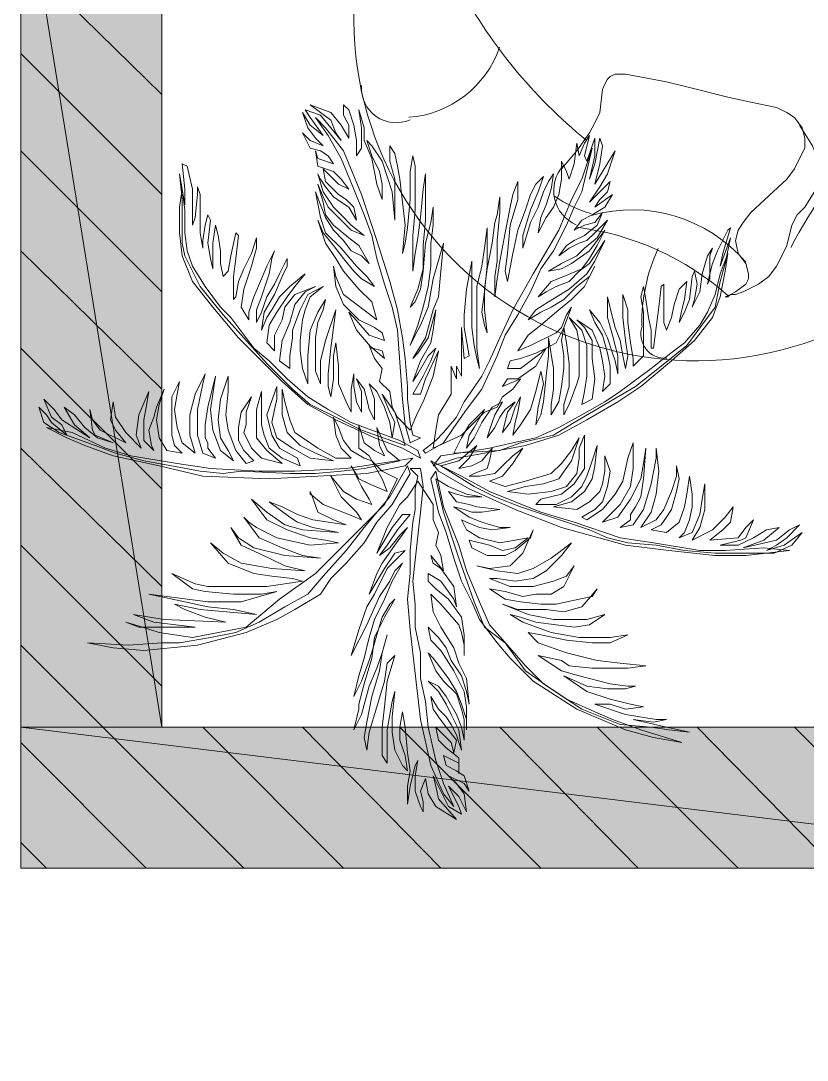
# Model space of a CAD drawing. Header units: inches. Extents: x 23 to 314, y 14 to 225.
# Drawn here: x 51.11 to 66.76, y 80.87 to 101.55 of the extents above; entities that cross this region are included whole.
import ezdxf

# ---------------------------------------------------------------- set-up
doc = ezdxf.new("R2010")
doc.units = ezdxf.units.IN
for name, color, linetype in [('BUYSER', 7, 'Continuous'), ('DIM', 7, 'Continuous'), ('KAHUYQNER', 7, 'Continuous'), ('walls', 7, 'Continuous')]:
    doc.layers.add(name, color=color, linetype=linetype)

msp = doc.modelspace()

# ---------------------------------------------------------------- hatches: boundary and pattern name
at = {"layer": 'BUYSER', "true_color": 0x939598, "transparency": 33554687}
for points in [[(53.913, 87.496), (51.11, 87.496), (51.11, 104.825), (53.913, 104.825)], [(74.046, 84.692), (51.11, 84.692), (51.11, 87.496), (74.046, 87.496)]]:
    msp.add_hatch(color=252, dxfattribs=at).paths.add_polyline_path(points, flags=0)

# ---------------------------------------------------------------- linework, layer by layer
at = {"layer": 'BUYSER', "color": 252, "linetype": 'Continuous', "lineweight": 5, "true_color": 0x939598}
for points in [[(53.913, 87.496), (53.913, 104.825), (51.11, 104.825)], [(53.913, 87.496), (51.11, 87.496), (51.11, 104.825)], [(51.11, 104.825), (53.913, 87.496)], [(74.046, 84.692), (74.046, 87.496), (51.11, 87.496)], [(74.046, 84.692), (51.11, 84.692), (51.11, 87.496)], [(51.11, 87.496), (74.046, 84.692)]]:
    msp.add_lwpolyline(points, dxfattribs=at)
at = {"layer": 'BUYSER', "color": 251, "linetype": 'Continuous', "lineweight": 5, "true_color": 0x636466}
for points in [[(53.913, 100.085), (51.11, 102.837)], [(53.913, 98.097), (51.11, 100.9)], [(53.913, 96.16), (51.11, 98.964)], [(53.913, 94.224), (51.11, 96.976)], [(53.913, 92.236), (51.11, 95.039)], [(53.913, 90.299), (51.11, 93.051)], [(53.913, 88.311), (51.11, 91.115)], [(55.544, 84.692), (51.11, 89.127)], [(57.532, 84.692), (54.729, 87.496)], [(59.469, 84.692), (56.717, 87.496)], [(61.457, 84.692), (58.653, 87.496)], [(63.393, 84.692), (60.641, 87.496)], [(65.381, 84.692), (62.578, 87.496)], [(67.318, 84.692), (64.566, 87.496)], [(69.306, 84.692), (66.502, 87.496)], [(53.607, 84.692), (51.11, 87.19)], [(51.62, 84.692), (51.11, 85.202)]]:
    msp.add_lwpolyline(points, dxfattribs=at)
at = {"layer": 'DIM', "color": 133, "linetype": 'Continuous', "lineweight": 5, "true_color": 0x6ec1dd}
for points in [[(55.289, 87.496), (78.888, 87.496), (78.888, 129.443)], [(55.289, 87.496), (78.888, 87.496)]]:
    msp.add_lwpolyline(points, dxfattribs=at)
at = {"layer": 'KAHUYQNER', "color": 8, "linetype": 'Continuous', "lineweight": 5, "true_color": 0x767676}
for points in [[(61.864, 98.607), (62.17, 98.964), (62.425, 99.32), (62.527, 99.524), (62.629, 99.728), (62.68, 100.187), (62.731, 100.289), (62.782, 100.391), (62.833, 100.442), (62.935, 100.493), (63.139, 100.493), (63.393, 100.442), (63.954, 100.34), (64.362, 100.238), (65.177, 100.034), (65.636, 99.932), (66.146, 99.83), (66.35, 99.728), (66.502, 99.626), (66.655, 99.422), (66.668, 99.371)], [(66.668, 99.371), (66.706, 99.218), (66.706, 99.015), (66.604, 98.811), (66.502, 98.607), (66.35, 98.403), (65.636, 97.74), (65.483, 97.537), (65.381, 97.384), (65.33, 97.18), (65.381, 96.925), (65.534, 96.721), (65.585, 96.517), (65.585, 96.415), (65.534, 96.313), (65.33, 96.16), (65.228, 96.109)], [(65.228, 96.109), (65.33, 96.109), (65.483, 96.16), (65.789, 96.313), (65.993, 96.466), (66.146, 96.67), (66.248, 96.874), (66.35, 97.078), (66.451, 97.486), (66.553, 97.689), (66.706, 97.842), (66.961, 98.25), (67.012, 98.403), (67.012, 98.607), (66.961, 98.811), (66.859, 99.066), (66.668, 99.371)], [(66.668, 99.371), (66.604, 99.473)], [(65.228, 96.109), (65.126, 96.058), (65.177, 96.058), (65.228, 96.109)]]:
    msp.add_lwpolyline(points, dxfattribs=at)
at = {"layer": 'KAHUYQNER', "color": 116, "linetype": 'Continuous', "lineweight": 5, "true_color": 0x136734}
for points in [[(58.067, 95.069), (58.042, 95.09), (58.144, 94.835), (58.297, 94.631), (58.246, 94.376), (58.449, 94.173), (58.5, 93.867), (58.602, 93.663), (58.857, 93.408), (59.01, 93.765), (59.112, 93.969), (59.316, 94.478), (59.418, 94.988), (59.163, 94.427), (59.061, 94.122), (58.908, 94.122), (59.112, 94.478), (59.265, 94.784), (59.367, 95.039), (59.214, 94.886), (59.01, 94.529), (58.908, 94.376), (59.061, 94.784), (59.265, 95.141), (59.316, 95.396), (59.367, 95.804), (59.214, 95.243), (59.01, 94.937), (58.908, 94.835), (59.163, 95.243), (59.316, 95.804), (59.418, 96.058), (59.469, 96.568), (59.52, 97.129), (59.316, 96.415), (59.214, 95.855), (59.061, 95.498), (58.959, 95.294), (58.857, 95.09), (59.01, 95.498), (59.112, 95.855), (59.214, 96.262), (59.265, 96.67), (59.265, 97.129), (59.316, 97.486), (59.316, 97.842), (59.265, 97.537), (59.163, 97.129), (59.112, 96.568), (59.061, 96.211), (58.959, 95.957), (58.857, 95.855), (59.01, 96.211), (59.112, 96.619), (59.112, 97.078), (59.163, 97.587), (59.163, 97.995), (59.163, 98.097), (59.163, 98.505), (59.112, 98.199), (59.061, 97.638), (59.01, 97.231), (58.959, 96.925), (58.908, 96.568), (58.908, 96.925), (58.908, 97.282), (58.959, 97.791), (58.959, 98.352), (58.959, 98.658), (58.908, 98.862), (58.857, 98.556), (58.857, 97.995), (58.806, 97.435), (58.755, 97.129), (58.704, 96.925), (58.755, 97.486), (58.704, 97.944), (58.653, 98.403), (58.602, 98.658), (58.551, 98.913), (58.449, 99.066), (58.449, 98.76), (58.551, 98.403), (58.551, 97.842), (58.551, 97.587), (58.5, 98.148), (58.398, 98.454), (58.297, 98.76), (58.093, 99.066), (57.991, 99.168), (58.093, 98.862), (58.246, 98.556), (58.297, 98.301), (58.297, 97.995), (58.195, 98.301), (58.093, 98.811), (57.94, 99.168), (57.94, 99.422), (57.838, 99.779), (57.889, 99.422), (57.889, 99.015), (57.787, 98.862), (57.787, 99.168), (57.736, 99.473), (57.634, 99.779), (57.532, 99.881), (57.532, 99.677), (57.634, 99.473), (57.634, 99.218), (57.481, 99.473), (57.277, 99.728), (56.869, 99.881), (57.277, 99.575), (57.379, 99.32), (57.481, 99.168), (57.073, 99.677), (56.767, 99.779), (56.869, 99.626), (57.124, 99.269), (56.869, 99.473), (56.717, 99.728), (56.818, 99.422), (56.971, 99.218), (57.124, 99.066), (56.869, 99.168), (56.717, 99.32), (56.869, 99.015), (57.073, 98.964), (57.226, 98.862), (57.328, 98.709), (57.022, 98.811), (56.971, 98.964), (57.022, 98.658), (57.328, 98.556), (57.481, 98.403), (57.634, 98.199), (57.43, 98.301), (57.277, 98.454), (57.124, 98.607), (57.175, 98.352), (57.43, 98.097), (57.583, 97.995), (57.736, 97.842), (57.787, 97.587), (57.634, 97.842), (57.481, 97.944), (57.328, 98.046), (57.175, 98.25), (57.073, 98.403), (57.022, 98.505), (57.124, 98.148), (57.328, 97.842), (57.481, 97.689), (57.685, 97.486), (57.94, 97.282), (57.685, 97.384), (57.532, 97.537), (57.226, 97.842), (57.124, 98.046), (57.022, 98.301), (57.124, 97.944), (57.175, 97.689), (57.328, 97.486), (57.634, 97.231), (57.838, 97.078), (58.042, 96.721), (57.889, 96.874), (57.685, 96.976), (57.532, 97.18), (57.328, 97.384), (57.175, 97.638), (57.073, 97.893), (56.971, 98.148), (57.073, 97.638), (57.175, 97.333), (57.481, 97.027), (57.787, 96.67), (57.991, 96.466), (58.144, 96.262), (57.889, 96.415), (57.736, 96.568), (57.532, 96.823), (57.328, 97.078), (57.124, 97.333), (57.022, 97.587), (57.175, 97.129), (57.379, 96.823), (57.532, 96.568), (57.838, 96.211), (58.093, 95.957), (58.195, 95.6), (57.991, 95.753), (57.532, 96.109), (57.481, 96.211), (57.379, 96.466), (57.328, 96.67), (57.379, 96.262), (57.532, 95.906), (57.838, 95.6), (58.144, 95.447), (58.297, 95.345), (58.347, 95.192), (58.042, 95.294), (57.736, 95.651), (57.634, 95.753), (57.787, 95.396), (58.067, 95.069)], [(60.361, 96.415), (60.386, 96.619), (60.488, 97.129), (60.539, 97.537), (60.59, 97.689), (60.641, 98.046), (60.641, 97.74), (60.59, 97.18), (60.59, 96.772), (60.539, 96.466), (60.539, 96.058), (60.59, 96.415), (60.641, 96.772), (60.743, 97.333), (60.845, 97.842), (60.896, 98.097), (60.998, 98.352), (60.998, 97.995), (60.845, 97.486), (60.794, 96.925), (60.743, 96.568), (60.794, 96.364), (60.896, 96.925), (60.998, 97.384), (61.151, 97.791), (61.253, 98.097), (61.355, 98.301), (61.508, 98.454), (61.406, 98.148), (61.253, 97.791), (61.1, 97.282), (61.1, 97.027), (61.253, 97.537), (61.406, 97.842), (61.508, 98.148), (61.609, 98.352), (61.711, 98.505), (61.66, 98.199), (61.559, 97.893), (61.457, 97.638), (61.406, 97.333), (61.559, 97.638), (61.711, 97.842), (61.813, 98.097), (61.864, 98.403), (61.864, 98.76), (61.966, 98.556), (62.017, 98.403), (62.119, 98.709), (62.17, 99.117), (62.221, 98.862), (62.323, 99.117), (62.425, 99.269), (62.323, 98.862), (62.374, 98.76), (62.527, 99.218), (62.527, 98.862), (62.425, 98.403), (62.527, 98.709), (62.629, 99.218), (62.68, 99.066), (62.629, 98.709), (62.527, 98.301), (62.935, 98.964), (62.782, 98.505), (62.629, 98.25), (62.425, 97.944), (62.629, 98.148), (62.833, 98.352), (62.782, 98.148), (62.629, 97.995), (62.527, 97.842), (62.884, 98.097), (62.731, 97.842), (62.476, 97.689), (62.272, 97.587), (62.119, 97.384), (62.323, 97.486), (62.527, 97.537), (62.68, 97.74), (62.578, 97.486), (62.323, 97.282), (62.119, 97.18), (61.966, 97.078), (61.813, 96.874), (62.017, 97.027), (62.221, 97.129), (62.374, 97.18), (62.527, 97.333), (62.68, 97.486), (62.782, 97.587), (62.578, 97.231), (62.323, 97.027), (62.17, 96.874), (61.864, 96.721), (61.609, 96.568), (61.864, 96.619), (62.068, 96.721), (62.425, 96.976), (62.578, 97.18), (62.731, 97.384), (62.578, 97.078), (62.425, 96.823), (62.272, 96.619), (61.915, 96.466), (61.66, 96.364), (61.406, 96.058), (61.559, 96.16), (61.762, 96.262), (62.017, 96.364), (62.221, 96.568), (62.425, 96.721), (62.629, 97.027), (62.731, 97.18), (62.527, 96.772), (62.374, 96.517), (62.017, 96.211), (61.609, 95.957), (61.355, 95.804), (61.202, 95.6), (61.457, 95.753), (61.66, 95.855), (61.915, 96.007), (62.17, 96.262), (62.425, 96.466)], [(61.559, 95.039), (61.355, 94.682), (60.998, 94.427), (60.794, 94.427), (60.692, 94.275), (61.049, 94.427), (60.896, 94.224), (60.692, 94.071), (60.59, 93.867), (60.335, 93.765), (60.182, 93.612), (59.877, 93.306), (59.316, 93.051), (59.367, 93.408), (59.418, 93.714), (59.673, 94.122), (59.673, 94.682), (59.775, 94.427), (59.775, 94.682), (59.877, 94.478), (59.877, 94.784), (59.877, 95.039), (59.877, 95.447), (59.928, 94.835), (60.029, 94.886), (59.928, 95.447), (59.928, 95.702), (59.978, 96.211), (60.08, 96.772), (60.08, 96.007), (60.08, 95.447), (60.131, 95.09), (60.182, 94.835), (60.233, 94.631), (60.182, 95.039), (60.182, 95.447), (60.182, 95.855), (60.182, 96.262), (60.284, 96.67), (60.335, 97.027), (60.386, 97.435), (60.386, 97.129), (60.386, 96.67), (60.361, 96.415)], [(64.82, 96.517), (64.871, 96.721), (64.973, 96.976), (65.177, 97.384), (65.228, 97.435), (65.075, 96.925), (65.024, 96.67), (65.228, 97.231), (65.126, 96.721), (65.024, 96.364), (64.922, 95.855), (64.77, 95.651), (64.362, 95.09), (63.852, 94.682), (63.342, 94.275), (62.731, 93.918), (62.119, 93.561), (61.711, 93.306), (61.049, 93.153), (60.641, 93), (59.724, 92.949), (59.877, 93.255), (60.029, 93.51), (60.335, 93.816), (60.131, 93.459), (60.029, 93.306), (59.978, 93.051), (60.131, 93.255), (60.284, 93.561), (60.488, 93.867), (60.692, 93.969), (60.539, 93.714), (60.437, 93.408), (60.386, 93.255), (60.539, 93.459), (60.641, 93.663), (60.743, 93.816), (60.947, 93.969), (60.794, 93.765), (60.692, 93.357), (60.845, 93.561), (60.947, 93.867), (61.049, 94.071), (60.998, 93.765), (60.947, 93.561), (60.896, 93.306), (61.049, 93.51), (61.253, 93.816), (61.355, 94.173), (61.457, 94.58), (61.508, 94.326), (61.406, 93.867), (61.355, 93.51), (61.457, 93.714), (61.508, 93.969), (61.559, 94.478), (61.609, 94.886), (61.609, 95.243), (61.711, 94.631), (61.711, 94.224), (61.66, 93.918), (61.66, 93.714), (61.813, 93.969), (61.864, 94.275), (61.915, 94.631), (61.915, 94.886), (61.864, 95.192), (61.915, 95.447), (61.966, 95.141), (62.017, 94.733), (62.017, 94.275), (61.915, 93.918), (61.915, 93.714), (62.017, 93.918), (62.17, 94.326), (62.221, 94.478), (62.221, 94.886), (62.221, 95.141), (62.17, 95.396), (62.017, 95.651), (62.272, 95.396), (62.374, 95.09), (62.374, 94.682), (62.374, 94.478), (62.323, 94.173), (62.272, 93.918), (62.476, 94.02), (62.527, 94.427), (62.476, 94.835), (62.476, 95.192), (62.323, 95.447), (62.17, 95.6), (62.476, 95.396), (62.629, 95.039), (62.68, 94.784), (62.731, 94.478), (62.68, 94.173), (62.833, 94.326), (62.833, 94.682), (62.782, 94.937), (62.68, 95.294), (62.527, 95.549), (62.425, 95.804), (62.629, 95.549), (62.782, 95.243), (62.884, 94.937), (62.935, 94.784), (62.986, 94.529), (62.986, 94.886), (62.884, 95.294), (62.782, 95.651), (62.782, 95.855), (62.782, 96.058), (62.884, 95.651), (62.935, 95.447), (63.037, 95.192), (63.088, 94.886), (63.139, 94.631), (63.189, 94.886), (63.139, 95.192), (63.088, 95.651), (63.088, 95.957), (63.088, 96.109), (63.189, 95.804), (63.189, 95.549), (63.24, 95.141), (63.291, 94.835), (63.291, 94.682), (63.495, 94.886), (63.495, 95.294), (63.495, 95.753), (63.444, 96.058), (63.495, 96.262), (63.546, 96.007), (63.597, 95.651), (63.648, 95.396), (63.648, 95.039), (63.699, 95.039), (63.75, 95.447), (63.801, 95.855), (63.852, 96.262), (63.903, 96.313), (63.903, 95.855), (63.903, 95.549), (63.954, 95.396), (64.056, 95.651), (64.107, 95.906), (64.209, 96.211), (64.362, 96.364), (64.311, 96.007), (64.26, 95.804), (64.209, 95.549), (64.311, 95.753), (64.413, 96.007), (64.464, 96.466), (64.515, 96.568), (64.566, 96.313), (64.515, 96.007), (64.464, 95.855), (64.617, 96.16), (64.668, 96.517), (64.77, 96.874), (64.871, 97.027), (64.82, 96.874), (64.82, 96.517)], [(62.425, 96.466), (62.527, 96.67)], [(60.361, 96.415), (60.335, 96.16)], [(60.335, 96.16), (60.335, 96.211), (60.361, 96.415)], [(62.425, 96.466), (62.323, 96.262), (62.068, 96.007), (61.813, 95.804), (61.457, 95.498), (61.202, 95.294), (60.998, 94.988), (61.253, 95.09), (61.762, 95.345), (61.864, 95.447), (61.966, 95.702), (62.068, 95.855), (61.915, 95.447), (61.762, 95.141), (61.559, 95.039)], [(64.82, 96.517), (64.82, 96.415), (64.77, 96.313), (64.82, 96.517)], [(60.335, 96.16), (60.284, 95.753), (60.335, 95.498), (60.386, 95.345), (60.335, 95.804), (60.335, 96.16)], [(58.067, 95.069), (58.093, 95.039), (58.107, 95.035)], [(58.107, 95.035), (58.067, 95.069)], [(58.107, 95.035), (58.297, 94.988), (58.347, 94.835), (58.107, 95.035)], [(61.559, 95.039), (61.355, 94.937), (61.049, 94.835), (60.845, 94.784), (60.794, 94.631), (61.049, 94.631), (61.457, 94.937), (61.559, 95.039)], [(53.531, 89.484), (53.862, 89.382), (54.525, 89.28), (55.595, 89.484), (56.258, 90.044), (56.971, 90.554), (57.583, 91.165), (57.94, 91.522), (58.347, 91.93), (58.602, 92.44), (58.297, 92.593), (58.093, 92.796), (58.297, 92.44), (58.398, 92.185), (58.042, 92.338), (57.838, 92.44), (57.685, 92.695), (57.889, 92.287), (58.042, 92.032), (58.093, 91.93), (57.787, 92.032), (57.532, 92.185), (57.277, 92.491), (57.481, 92.083), (57.787, 91.777), (57.889, 91.624), (57.634, 91.726), (57.124, 91.93), (56.897, 92.112)], [(59.928, 89.127), (59.928, 89.331), (59.877, 89.687), (59.622, 90.044), (59.367, 90.248), (59.214, 90.401), (59.214, 90.554), (59.469, 90.401), (59.724, 90.044), (59.775, 89.891), (59.724, 90.299), (59.469, 90.656), (59.316, 90.758), (59.265, 90.911), (59.52, 90.605), (59.469, 90.911), (59.367, 91.115), (59.418, 91.369), (59.316, 91.624), (59.316, 91.93), (59.214, 92.083), (59.01, 92.389), (58.806, 92.083), (58.653, 91.93), (58.398, 91.471), (58.195, 90.962), (58.5, 91.471), (58.704, 91.726), (58.857, 91.726), (58.602, 91.42), (58.398, 91.115), (58.246, 90.911), (58.449, 91.064), (58.653, 91.318), (58.806, 91.471), (58.551, 91.115), (58.297, 90.758), (58.195, 90.554), (58.042, 90.146), (58.347, 90.656), (58.551, 90.962), (58.755, 91.013), (58.398, 90.656), (58.144, 90.146), (57.991, 89.891), (57.838, 89.433), (57.685, 88.923), (57.991, 89.534), (58.246, 90.095), (58.449, 90.401), (58.551, 90.605), (58.704, 90.758), (58.5, 90.401), (58.347, 90.044), (58.144, 89.636), (58.042, 89.28), (57.94, 88.872), (57.838, 88.515), (57.736, 88.107), (57.889, 88.413), (58.042, 88.821), (58.118, 89.076)], [(62.441, 90.088), (62.272, 89.891), (61.915, 89.789), (61.559, 89.84), (60.998, 89.84), (60.692, 89.942), (61.202, 89.738), (61.711, 89.636), (62.119, 89.636), (62.374, 89.636), (62.731, 89.738), (62.425, 89.534), (62.119, 89.484), (61.762, 89.534), (61.355, 89.585), (61.049, 89.687), (60.845, 89.738), (61.1, 89.585), (61.66, 89.382), (62.221, 89.28), (62.68, 89.28), (62.833, 89.28), (63.189, 89.331), (62.833, 89.178), (62.476, 89.178), (61.966, 89.229), (61.457, 89.331), (61.202, 89.382), (61.406, 89.178), (61.966, 88.974), (62.578, 88.821), (63.037, 88.77), (63.546, 88.719), (63.189, 88.668), (62.782, 88.668), (62.476, 88.668), (62.017, 88.719), (61.864, 88.821), (61.406, 88.923), (61.864, 88.617), (62.221, 88.515), (62.833, 88.362), (63.189, 88.311), (63.342, 88.311), (63.139, 88.26), (62.782, 88.26), (62.374, 88.311), (61.915, 88.515), (62.374, 88.209), (62.833, 88.056), (63.24, 87.954), (63.495, 87.903), (63.139, 87.853), (62.833, 87.954), (62.527, 87.954), (63.139, 87.751), (63.75, 87.649), (63.954, 87.649), (63.699, 87.598), (63.291, 87.649), (63.954, 87.496), (64.413, 87.394), (64.005, 87.445), (63.648, 87.496), (63.037, 87.547), (62.272, 87.853), (61.66, 88.26), (61.151, 88.617), (60.743, 89.178), (60.335, 89.484), (60.131, 89.993), (59.826, 90.86), (59.52, 91.777), (59.367, 92.44), (59.622, 92.287), (59.978, 92.134), (60.284, 92.083), (59.978, 92.083), (59.775, 92.134), (59.622, 92.185), (59.775, 91.981), (60.029, 91.93), (60.182, 91.879), (60.641, 91.828), (60.284, 91.777), (60.08, 91.777), (59.928, 91.828), (59.724, 91.879), (60.029, 91.675), (60.284, 91.573), (60.641, 91.471), (60.845, 91.471), (60.488, 91.42), (60.233, 91.471), (59.978, 91.573), (59.877, 91.624), (59.978, 91.42), (60.233, 91.267), (60.641, 91.165), (60.947, 91.216), (61.202, 91.267), (60.947, 91.064), (60.692, 91.013), (60.437, 91.115), (60.029, 91.216), (60.08, 91.064), (60.386, 90.911), (60.743, 90.911), (60.947, 91.013), (61.226, 91.245)], [(56.897, 92.112), (57.022, 91.777), (57.328, 91.624), (57.583, 91.522), (56.92, 91.624), (56.615, 91.726), (56.309, 91.879), (56.054, 91.981), (56.462, 91.675), (56.615, 91.573), (56.92, 91.471), (57.43, 91.369), (56.717, 91.42), (56.36, 91.522), (56.003, 91.777), (55.697, 92.032), (56.003, 91.624), (56.411, 91.42), (56.869, 91.267), (57.175, 91.216), (57.43, 91.165), (56.869, 91.115), (56.207, 91.267), (55.799, 91.471), (55.646, 91.573), (55.544, 91.675), (55.85, 91.267), (56.309, 91.064), (56.717, 90.911), (57.073, 90.86), (56.36, 90.911), (55.748, 91.064), (55.442, 91.267), (55.289, 91.471), (55.493, 91.115), (56.054, 90.86), (56.36, 90.707), (56.767, 90.605), (56.105, 90.656), (55.493, 90.758), (55.136, 90.962), (54.882, 91.165), (55.238, 90.758), (55.748, 90.554), (56.105, 90.503), (56.513, 90.452), (56.717, 90.401), (56.003, 90.299), (55.493, 90.299), (54.831, 90.299), (54.576, 90.35), (54.117, 90.554), (54.525, 90.248), (54.78, 90.197), (55.34, 90.146), (55.901, 90.146), (56.207, 90.197), (55.493, 89.993), (54.831, 89.993), (53.658, 90.146), (54.372, 89.993), (54.831, 89.891), (55.34, 89.84), (55.799, 89.738), (54.678, 89.84), (54.168, 89.942), (54.372, 89.84), (54.78, 89.687), (55.187, 89.585), (53.964, 89.636), (53.353, 89.738), (53.76, 89.585), (54.576, 89.484), (53.531, 89.484)], [(56.897, 92.112), (56.869, 92.134), (56.869, 92.185), (56.897, 92.112)], [(61.226, 91.245), (61.253, 91.267), (61.304, 91.42), (61.226, 91.245)], [(61.226, 91.245), (61.1, 90.962), (60.845, 90.707), (60.437, 90.656), (60.182, 90.707), (60.59, 90.605), (60.998, 90.554), (61.304, 90.656), (61.66, 90.86), (61.864, 91.013), (62.068, 91.165), (61.864, 90.911), (61.559, 90.605), (61.304, 90.452), (60.947, 90.401), (60.59, 90.452), (60.437, 90.452), (60.845, 90.299), (61.304, 90.299), (61.711, 90.401), (61.966, 90.503), (62.119, 90.707), (61.915, 90.299), (61.66, 90.146), (61.355, 90.146), (61.1, 90.095), (60.743, 90.197), (60.437, 90.248), (60.743, 90.044), (61.049, 89.993), (61.457, 89.942), (61.762, 89.942), (62.221, 90.044), (62.441, 90.088)], [(62.441, 90.088), (62.476, 90.095), (62.578, 90.248), (62.441, 90.088)], [(58.229, 89.45), (58.297, 89.687), (58.449, 89.942), (58.551, 90.044), (58.347, 89.687), (58.229, 89.45)], [(59.978, 87.649), (59.978, 87.903), (59.928, 88.209), (59.724, 88.617), (59.469, 89.025), (59.265, 89.229), (59.214, 89.484), (59.418, 89.28), (59.571, 89.076), (59.673, 88.821), (59.877, 88.515), (59.978, 88.209), (60.029, 87.954), (59.978, 88.464), (59.826, 88.77), (59.724, 89.076), (59.469, 89.484), (59.316, 89.789), (59.265, 90.146), (59.469, 89.942), (59.826, 89.534), (59.877, 89.382), (59.928, 89.127)], [(53.531, 89.484), (53.455, 89.484), (53.2, 89.585), (53.531, 89.484)], [(58.118, 89.076), (58.195, 89.331), (58.229, 89.45)], [(58.229, 89.45), (58.144, 89.28), (58.118, 89.076)], [(58.297, 88.974), (58.398, 89.331)], [(58.118, 89.076), (58.093, 88.872), (57.94, 88.362), (57.838, 87.954), (57.838, 87.853), (57.736, 87.445), (57.889, 87.751), (58.042, 88.311), (58.195, 88.668), (58.297, 88.974)], [(58.297, 88.974), (58.246, 88.617), (58.093, 88.107), (57.991, 87.598), (57.94, 87.292), (57.991, 87.037), (58.042, 87.394), (58.195, 87.903), (58.347, 88.413), (58.398, 88.77), (58.551, 88.923), (58.398, 88.413), (58.347, 87.903), (58.297, 87.496), (58.297, 87.19), (58.297, 86.935), (58.398, 86.782), (58.398, 87.088), (58.398, 87.445), (58.5, 88.005), (58.551, 88.209), (58.5, 87.7), (58.5, 87.394), (58.551, 87.037), (58.704, 86.731), (58.806, 86.629), (58.755, 86.935), (58.653, 87.241), (58.653, 87.496), (58.704, 87.802), (58.755, 87.496), (58.806, 86.986), (58.857, 86.629), (58.806, 86.323), (58.806, 85.967), (58.857, 86.323), (58.959, 86.731), (59.01, 86.833), (58.959, 86.527), (58.959, 86.222), (59.061, 85.916), (59.112, 85.814), (59.112, 86.018), (59.061, 86.222), (59.163, 86.476), (59.214, 86.171), (59.367, 85.916), (59.775, 85.661), (59.418, 86.069), (59.367, 86.323), (59.316, 86.527), (59.622, 85.916), (59.877, 85.763), (59.826, 85.916), (59.622, 86.323), (59.826, 86.12), (59.978, 85.814), (59.928, 86.171), (59.775, 86.374), (59.622, 86.527), (59.928, 86.374), (60.029, 86.222), (59.928, 86.527), (59.826, 86.595)], [(59.826, 86.782), (59.826, 86.884), (59.571, 87.088), (59.418, 87.241), (59.367, 87.496), (59.52, 87.343), (59.673, 87.19), (59.724, 86.986), (59.775, 87.241), (59.571, 87.496), (59.418, 87.7), (59.316, 87.853), (59.265, 88.107), (59.418, 87.853), (59.571, 87.7), (59.673, 87.547), (59.775, 87.343), (59.826, 87.19), (59.877, 87.037), (59.826, 87.445), (59.673, 87.751), (59.571, 87.954), (59.418, 88.209), (59.214, 88.413), (59.418, 88.311), (59.571, 88.107), (59.775, 87.751), (59.877, 87.496), (59.928, 87.241), (59.928, 87.649), (59.877, 87.853), (59.775, 88.158), (59.52, 88.413), (59.367, 88.617), (59.214, 88.974), (59.316, 88.872), (59.469, 88.668), (59.622, 88.464), (59.775, 88.209), (59.877, 87.954), (59.978, 87.649)], [(59.928, 89.127), (59.928, 88.923)], [(59.978, 87.649), (59.978, 87.445)], [(59.826, 86.595), (59.775, 86.629), (59.571, 86.731), (59.52, 86.935), (59.826, 86.782)], [(59.826, 86.782), (59.826, 86.595)], [(59.826, 86.595), (59.826, 86.578)]]:
    msp.add_lwpolyline(points, dxfattribs=at)
for points in [[(58.755, 94.835), (58.704, 95.243), (58.602, 95.804), (58.449, 96.364), (58.195, 97.18), (57.889, 98.097), (57.532, 98.964), (57.175, 99.422), (56.971, 99.626), (57.226, 99.269), (57.481, 98.811), (57.736, 98.199), (57.94, 97.689), (58.093, 97.282), (58.195, 96.823), (58.347, 96.313), (58.5, 95.855), (58.602, 95.396), (58.704, 94.02), (58.755, 93.51), (58.857, 93.153), (59.061, 93.255), (58.908, 93.306), (58.857, 93.561), (58.806, 94.02), (58.806, 94.275), (58.755, 94.835)], [(60.284, 94.478), (60.437, 94.784), (60.641, 95.243), (60.896, 95.804), (61.304, 96.517), (61.813, 97.384), (62.068, 97.995), (62.272, 98.403), (62.476, 99.015), (62.272, 98.148), (62.119, 97.842), (61.966, 97.486), (61.711, 96.976), (61.457, 96.619), (61.253, 96.16), (60.998, 95.702), (60.743, 95.294), (60.59, 94.886), (60.284, 94.224), (59.978, 93.816), (59.724, 93.459), (59.52, 93.153), (59.163, 92.949), (59.112, 93), (59.367, 93.204), (59.52, 93.357), (59.775, 93.663), (59.928, 93.969), (60.284, 94.478)], [(58.755, 93.102), (58.653, 93.459), (58.551, 93.765), (58.297, 94.122), (58.449, 93.765), (58.551, 93.561), (58.5, 93.255), (58.449, 93.561), (58.347, 93.867), (58.195, 94.173), (58.042, 94.326), (58.144, 94.02), (58.144, 93.765), (58.144, 93.612), (58.042, 93.816), (57.991, 94.02), (57.94, 94.224), (57.787, 94.427), (57.889, 94.173), (57.889, 93.765), (57.787, 93.969), (57.736, 94.275), (57.736, 94.529), (57.685, 94.224), (57.685, 94.02), (57.685, 93.765), (57.583, 93.969), (57.43, 94.326), (57.43, 94.682), (57.379, 95.141), (57.328, 94.886), (57.328, 94.427), (57.277, 94.071), (57.226, 94.275), (57.226, 94.529), (57.277, 95.039), (57.328, 95.447), (57.379, 95.804), (57.175, 95.192), (57.073, 94.784), (57.073, 94.478), (57.073, 94.326), (56.971, 94.58), (56.971, 94.886), (56.971, 95.243), (57.022, 95.549), (57.124, 95.804), (57.175, 96.007), (57.022, 95.753), (56.869, 95.396), (56.818, 94.886), (56.818, 94.529), (56.818, 94.326), (56.717, 94.631), (56.666, 94.988), (56.666, 95.192), (56.717, 95.6), (56.767, 95.804), (56.869, 96.058), (57.124, 96.262), (56.818, 96.109), (56.666, 95.804), (56.513, 95.396), (56.513, 95.243), (56.462, 94.886), (56.462, 94.631), (56.258, 94.784), (56.309, 95.192), (56.462, 95.549), (56.564, 95.906), (56.767, 96.16), (56.971, 96.262), (56.564, 96.109), (56.36, 95.855), (56.309, 95.6), (56.156, 95.294), (56.156, 94.988), (56.003, 95.141), (56.054, 95.498), (56.207, 95.753), (56.411, 96.058), (56.564, 96.262), (56.767, 96.517), (56.462, 96.262), (56.258, 96.058), (56.105, 95.804), (56.003, 95.651), (55.901, 95.396), (55.952, 95.753), (56.156, 96.109), (56.309, 96.466), (56.411, 96.67), (56.411, 96.823), (56.258, 96.517), (56.156, 96.313), (56.003, 96.058), (55.901, 95.753), (55.799, 95.549), (55.799, 95.804), (55.901, 96.058), (56.054, 96.517), (56.105, 96.823), (56.156, 96.976), (56.003, 96.67), (55.901, 96.415), (55.748, 96.058), (55.646, 95.753), (55.646, 95.6), (55.493, 95.855), (55.544, 96.211), (55.697, 96.67), (55.799, 97.027), (55.799, 97.231), (55.697, 96.925), (55.544, 96.619), (55.442, 96.364), (55.391, 96.058), (55.34, 96.007), (55.34, 96.466), (55.391, 96.823), (55.442, 97.282), (55.391, 97.333), (55.289, 96.874), (55.238, 96.568), (55.136, 96.466), (55.086, 96.721), (55.086, 96.976), (55.035, 97.282), (54.984, 97.486), (54.933, 97.129), (54.933, 96.925), (54.933, 96.619), (54.882, 96.823), (54.831, 97.129), (54.882, 97.587), (54.831, 97.689), (54.78, 97.486), (54.729, 97.18), (54.729, 97.027), (54.678, 97.333), (54.678, 97.689), (54.678, 98.097), (54.627, 98.25), (54.627, 98.097), (54.576, 97.638), (54.525, 97.486), (54.525, 97.944), (54.525, 98.199), (54.423, 98.658), (54.321, 98.709), (54.372, 98.199), (54.372, 97.893), (54.27, 98.505), (54.321, 97.995), (54.321, 97.638), (54.321, 97.129), (54.372, 96.874), (54.678, 96.262), (55.136, 95.702), (55.544, 95.243), (56.003, 94.733), (56.513, 94.224), (56.869, 93.918), (57.481, 93.612), (57.889, 93.408), (58.755, 93.102)], [(59.01, 93), (59.061, 92.847), (58.704, 93.051), (58.144, 93.255), (57.379, 93.612), (56.818, 93.918), (56.309, 94.376), (55.799, 94.886), (55.442, 95.243), (54.933, 95.855), (54.525, 96.364), (54.321, 96.874), (54.27, 97.333), (54.27, 97.842), (54.321, 98.199), (54.372, 97.791), (54.372, 97.333), (54.423, 96.976), (54.525, 96.67), (54.78, 96.262), (55.086, 95.855), (55.289, 95.651), (55.748, 95.039), (56.054, 94.784), (56.411, 94.427), (56.818, 94.071), (57.226, 93.816), (57.685, 93.561), (58.093, 93.408), (58.653, 93.204), (59.01, 93)], [(59.469, 92.898), (59.316, 92.695), (59.775, 92.847), (60.335, 92.949), (61.151, 93.102), (61.813, 93.306), (62.374, 93.612), (62.986, 93.969), (63.444, 94.275), (64.056, 94.784), (64.515, 95.192), (64.871, 95.651), (65.024, 96.058), (65.126, 96.568), (65.177, 96.925), (65.024, 96.517), (64.922, 96.109), (64.77, 95.753), (64.617, 95.498), (64.311, 95.141), (63.903, 94.835), (63.648, 94.631), (63.037, 94.173), (62.731, 93.969), (62.272, 93.714), (61.813, 93.459), (61.355, 93.255), (60.896, 93.153), (60.437, 93.051), (59.826, 92.949), (59.469, 92.898)], [(58.653, 92.796), (58.398, 93), (58.195, 93.459), (58.246, 93.102), (58.347, 92.898), (58.144, 93), (57.94, 93.153), (57.838, 93.51), (57.838, 93.204), (57.838, 93.051), (58.042, 92.898), (58.093, 92.796), (57.94, 92.847), (57.685, 93), (57.532, 93.204), (57.43, 93.459), (57.328, 93.663), (57.379, 93.306), (57.481, 93.051), (57.685, 92.847), (57.379, 92.847), (57.022, 93.051), (56.564, 93.357), (56.462, 93.612), (56.36, 93.969), (56.309, 94.224), (56.309, 93.714), (56.411, 93.357), (56.666, 93.102), (56.971, 92.949), (57.328, 92.796), (56.869, 92.847), (56.513, 93.051), (56.207, 93.255), (56.105, 93.561), (56.156, 93.816), (56.207, 94.02), (56.207, 94.275), (56.003, 93.714), (56.105, 93.306), (56.258, 93.051), (56.615, 92.847), (56.666, 92.695), (56.309, 92.847), (56.054, 93.051), (55.952, 93.306), (55.901, 93.51), (55.901, 93.918), (55.901, 94.173), (55.799, 93.816), (55.799, 93.51), (55.799, 93.255), (56.003, 93), (56.309, 92.745), (55.901, 92.847), (55.697, 93.051), (55.544, 93.357), (55.595, 93.51), (55.595, 93.765), (55.697, 94.071), (55.493, 93.765), (55.442, 93.459), (55.442, 93.204), (55.544, 93), (55.748, 92.796), (55.595, 92.745), (55.391, 93), (55.238, 93.408), (55.187, 93.714), (55.238, 94.173), (55.238, 94.478), (55.086, 94.02), (55.035, 93.612), (55.086, 93.255), (55.238, 93), (55.34, 92.796), (55.086, 93), (54.933, 93.408), (54.882, 93.816), (54.933, 94.122), (54.984, 94.478), (54.831, 93.867), (54.78, 93.51), (54.78, 93.255), (54.831, 93.153), (54.831, 93.051), (54.984, 92.847), (54.729, 92.949), (54.627, 93.306), (54.627, 93.816), (54.729, 94.326), (54.78, 94.529), (54.576, 94.122), (54.474, 93.714), (54.474, 93.306), (54.576, 92.949), (54.321, 93.153), (54.219, 93.459), (54.168, 93.816), (54.219, 94.122), (54.27, 94.376), (54.117, 94.071), (54.117, 93.816), (54.117, 93.459), (54.117, 93.306), (54.168, 93.102), (54.321, 92.949), (54.015, 93), (53.862, 93.255), (53.811, 93.612), (53.862, 93.918), (53.964, 94.224), (53.811, 93.867), (53.76, 93.663), (53.658, 93.408), (53.709, 93.102), (53.76, 93), (53.556, 93.204), (53.556, 93.612), (53.607, 93.867), (53.658, 94.173), (53.455, 93.714), (53.404, 93.306), (53.505, 93.051), (53.2, 93.357), (52.996, 93.663), (52.945, 93.969), (52.894, 93.612), (52.996, 93.408), (53.2, 93.153), (52.69, 93.408), (52.537, 93.612), (52.486, 93.816), (52.537, 93.408), (52.588, 93.306), (52.945, 93.153), (52.639, 93.255), (52.384, 93.459), (52.18, 93.714), (51.976, 93.867), (52.18, 93.51), (52.486, 93.255), (51.925, 93.612), (51.773, 93.816), (51.569, 94.02), (51.722, 93.663), (51.925, 93.51), (52.027, 93.306), (51.722, 93.561), (51.62, 93.714), (51.467, 93.867), (51.569, 93.561), (51.875, 93.357), (52.588, 93.102), (52.996, 92.949), (53.556, 92.796), (54.117, 92.695), (54.678, 92.593), (55.136, 92.542), (55.493, 92.593), (56.462, 92.542), (56.971, 92.542), (57.481, 92.593), (57.94, 92.644), (58.653, 92.796)], [(58.755, 92.695), (57.991, 92.542), (57.022, 92.491), (56.054, 92.44), (54.729, 92.491), (53.862, 92.695), (52.945, 92.898), (52.384, 93.102), (52.027, 93.255), (51.62, 93.459), (52.129, 93.357), (52.792, 93.051), (53.302, 92.898), (54.219, 92.745), (54.882, 92.644), (55.85, 92.593), (56.564, 92.593), (57.583, 92.644), (58.246, 92.745), (58.908, 92.847), (58.755, 92.695)], [(59.469, 92.695), (59.826, 92.796), (60.182, 93.102), (60.029, 92.847), (59.826, 92.644), (60.08, 92.695), (60.284, 92.796), (60.488, 93.051), (60.437, 92.796), (60.386, 92.644), (60.131, 92.542), (60.029, 92.491), (60.233, 92.491), (60.539, 92.542), (60.692, 92.695), (60.896, 92.898), (61.1, 93.051), (60.896, 92.745), (60.692, 92.491), (60.437, 92.389), (60.743, 92.287), (61.151, 92.389), (61.66, 92.542), (61.864, 92.745), (62.068, 93), (62.221, 93.255), (62.068, 92.796), (61.813, 92.44), (61.508, 92.338), (61.151, 92.287), (60.794, 92.185), (61.202, 92.134), (61.66, 92.185), (61.966, 92.287), (62.17, 92.542), (62.221, 92.847), (62.221, 93.051), (62.323, 93.306), (62.323, 92.644), (62.119, 92.338), (61.864, 92.134), (61.457, 92.032), (61.355, 91.93), (61.762, 91.93), (62.068, 92.083), (62.272, 92.287), (62.374, 92.491), (62.476, 92.796), (62.578, 93.102), (62.527, 92.695), (62.476, 92.44), (62.323, 92.185), (62.068, 91.981), (61.711, 91.879), (62.17, 91.828), (62.425, 91.981), (62.629, 92.185), (62.68, 92.338), (62.731, 92.593), (62.731, 92.898), (62.833, 92.593), (62.782, 92.287), (62.68, 91.981), (62.527, 91.828), (62.272, 91.675), (62.374, 91.624), (62.68, 91.828), (62.935, 92.134), (63.088, 92.389), (63.189, 92.847), (63.291, 93.153), (63.291, 92.644), (63.24, 92.287), (63.037, 91.93), (62.833, 91.726), (62.68, 91.573), (62.986, 91.675), (63.24, 92.032), (63.444, 92.44), (63.495, 92.745), (63.546, 93.051), (63.495, 92.44), (63.444, 92.083), (63.342, 91.879), (63.24, 91.726), (63.24, 91.624), (63.037, 91.471), (63.291, 91.522), (63.495, 91.828), (63.648, 92.338), (63.75, 92.847), (63.75, 93.051), (63.801, 92.593), (63.75, 92.134), (63.648, 91.777), (63.444, 91.471), (63.75, 91.624), (63.903, 91.828), (64.056, 92.185), (64.158, 92.491), (64.158, 92.695), (64.209, 92.44), (64.158, 92.185), (64.056, 91.828), (63.954, 91.675), (63.852, 91.522), (63.648, 91.42), (63.954, 91.369), (64.209, 91.573), (64.311, 91.879), (64.362, 92.134), (64.413, 92.491), (64.464, 92.134), (64.464, 91.879), (64.413, 91.624), (64.311, 91.369), (64.209, 91.267), (64.464, 91.369), (64.617, 91.726), (64.668, 92.032), (64.719, 92.338), (64.719, 91.828), (64.617, 91.471), (64.464, 91.216), (64.871, 91.42), (65.126, 91.675), (65.279, 91.879), (65.228, 91.573), (65.075, 91.42), (64.82, 91.216), (65.381, 91.267), (65.534, 91.471), (65.687, 91.624), (65.534, 91.267), (65.432, 91.216), (65.024, 91.115), (65.381, 91.115), (65.687, 91.267), (65.942, 91.42), (66.197, 91.471), (65.891, 91.216), (65.483, 91.064), (66.146, 91.216), (66.4, 91.42), (66.604, 91.522), (66.35, 91.267), (66.146, 91.115), (65.942, 91.013), (66.299, 91.115), (66.502, 91.267), (66.655, 91.369), (66.451, 91.115), (66.095, 90.962), (65.33, 90.962), (64.922, 90.962), (64.311, 91.013), (63.75, 91.115), (63.189, 91.165), (62.782, 91.267), (62.425, 91.42), (61.508, 91.726), (61.049, 91.879), (60.539, 92.083), (60.131, 92.287), (59.469, 92.695)], [(58.857, 92.542), (58.5, 91.93), (58.195, 91.573), (57.94, 91.165), (57.583, 90.758), (57.277, 90.452), (57.073, 90.146), (56.564, 89.84), (56.207, 89.636), (55.595, 89.382), (54.627, 89.127), (53.556, 89.025), (52.945, 89.076), (52.435, 89.178), (53.251, 89.127), (53.913, 89.178), (54.27, 89.178), (54.882, 89.28), (55.391, 89.382), (55.85, 89.585), (56.36, 89.891), (56.818, 90.146), (57.124, 90.503), (57.583, 91.013), (57.94, 91.471), (58.449, 92.083), (58.806, 92.695), (58.857, 92.542)], [(59.418, 92.593), (60.029, 92.236), (60.947, 91.828), (61.864, 91.471), (63.139, 91.115), (64.005, 91.013), (64.922, 90.911), (65.534, 90.911), (65.942, 90.962), (66.4, 91.013), (65.891, 91.064), (65.126, 91.013), (64.617, 91.013), (63.699, 91.165), (63.037, 91.267), (62.119, 91.573), (61.457, 91.777), (60.437, 92.185), (59.877, 92.491), (59.265, 92.796), (59.418, 92.593)], [(58.857, 91.013), (58.857, 90.554), (58.806, 90.044), (58.857, 89.433), (58.959, 88.566), (59.061, 87.649), (59.265, 86.731), (59.52, 86.171), (59.724, 85.916), (59.52, 86.374), (59.367, 86.833), (59.214, 87.496), (59.163, 88.005), (59.061, 88.464), (59.061, 88.974), (58.959, 89.484), (58.959, 89.942), (58.908, 90.401), (59.061, 91.777), (59.112, 92.287), (59.061, 92.644), (58.857, 92.644), (59.01, 92.491), (58.959, 92.236), (58.959, 91.828), (58.908, 91.573), (58.857, 91.013)], [(59.265, 92.44), (59.418, 91.777), (59.571, 91.369), (59.724, 90.86), (59.877, 90.401), (60.08, 89.993), (60.233, 89.636), (60.59, 89.178), (60.845, 88.872), (61.304, 88.413), (62.17, 87.853), (63.139, 87.445), (63.699, 87.292), (64.26, 87.19), (63.444, 87.445), (62.884, 87.649), (62.527, 87.802), (61.966, 88.056), (61.508, 88.362), (61.151, 88.719), (60.794, 89.127), (60.437, 89.534), (60.233, 89.993), (59.978, 90.605), (59.826, 91.115), (59.52, 91.879), (59.367, 92.593), (59.265, 92.44)]]:
    msp.add_lwpolyline(points, close=True, dxfattribs=at)
at = {"layer": 'KAHUYQNER', "color": 8, "linetype": 'Continuous', "lineweight": 5, "true_color": 0x767676}
for points in [[(57.882, 102.993), (57.343, 100.436), (58.315, 97.797), (60.384, 96.201), (62.452, 94.606), (65.251, 94.335), (67.587, 95.505)], [(57.891, 100.264), (57.873, 100.023), (57.982, 99.79), (58.179, 99.651), (58.376, 99.511), (58.632, 99.485), (58.853, 99.582)], [(61.902, 98.668), (61.742, 98.491), (61.678, 98.248), (61.728, 98.016), (61.779, 97.783), (61.939, 97.589), (62.158, 97.495)], [(63.472, 95.479), (63.418, 95.326), (63.445, 95.156), (63.543, 95.027), (63.641, 94.897), (63.798, 94.826), (63.96, 94.836)]]:
    msp.add_open_spline(points, degree=3, knots=[0, 0, 0, 0, 1, 1, 1, 2, 2, 2, 2], dxfattribs=at)
for points in [[(59.778, 102.334), (60.419, 101.117), (61.299, 100.041), (62.365, 99.172)], [(69.814, 101.31), (68.45, 100.092), (67.305, 98.649), (66.427, 97.044)], [(58.831, 99.632), (59.657, 99.693), (60.367, 100.242), (60.633, 101.026)], [(61.734, 98.056), (61.954, 97.903), (62.198, 97.789), (62.456, 97.719)], [(65.532, 96.748), (64.776, 97.631), (63.576, 97.995), (62.457, 97.68)], [(65.184, 96.081), (64.34, 96.829), (63.289, 97.304), (62.17, 97.443)], [(63.787, 97.02), (63.569, 96.539), (63.458, 96.015), (63.464, 95.483)]]:
    msp.add_open_spline(points, degree=3, dxfattribs=at)
at = {"layer": 'walls', "color": 18, "linetype": 'Continuous', "lineweight": 5, "true_color": 0x000000}
msp.add_lwpolyline([(51.11, 104.825), (51.11, 84.692), (71.242, 84.692), (71.242, 82.909), (56.717, 68.383), (69.459, 55.59), (71.599, 55.59), (71.599, 50.748), (68.031, 47.129), (73.893, 41.267), (81.283, 48.658), (121.548, 48.658), (121.548, 52.837), (81.283, 52.837), (81.283, 58.393), (70.631, 58.393), (60.641, 68.383), (74.046, 81.736), (74.046, 87.496), (53.913, 87.496), (53.913, 104.825)], dxfattribs=at)

doc.saveas('drawing.dxf')
